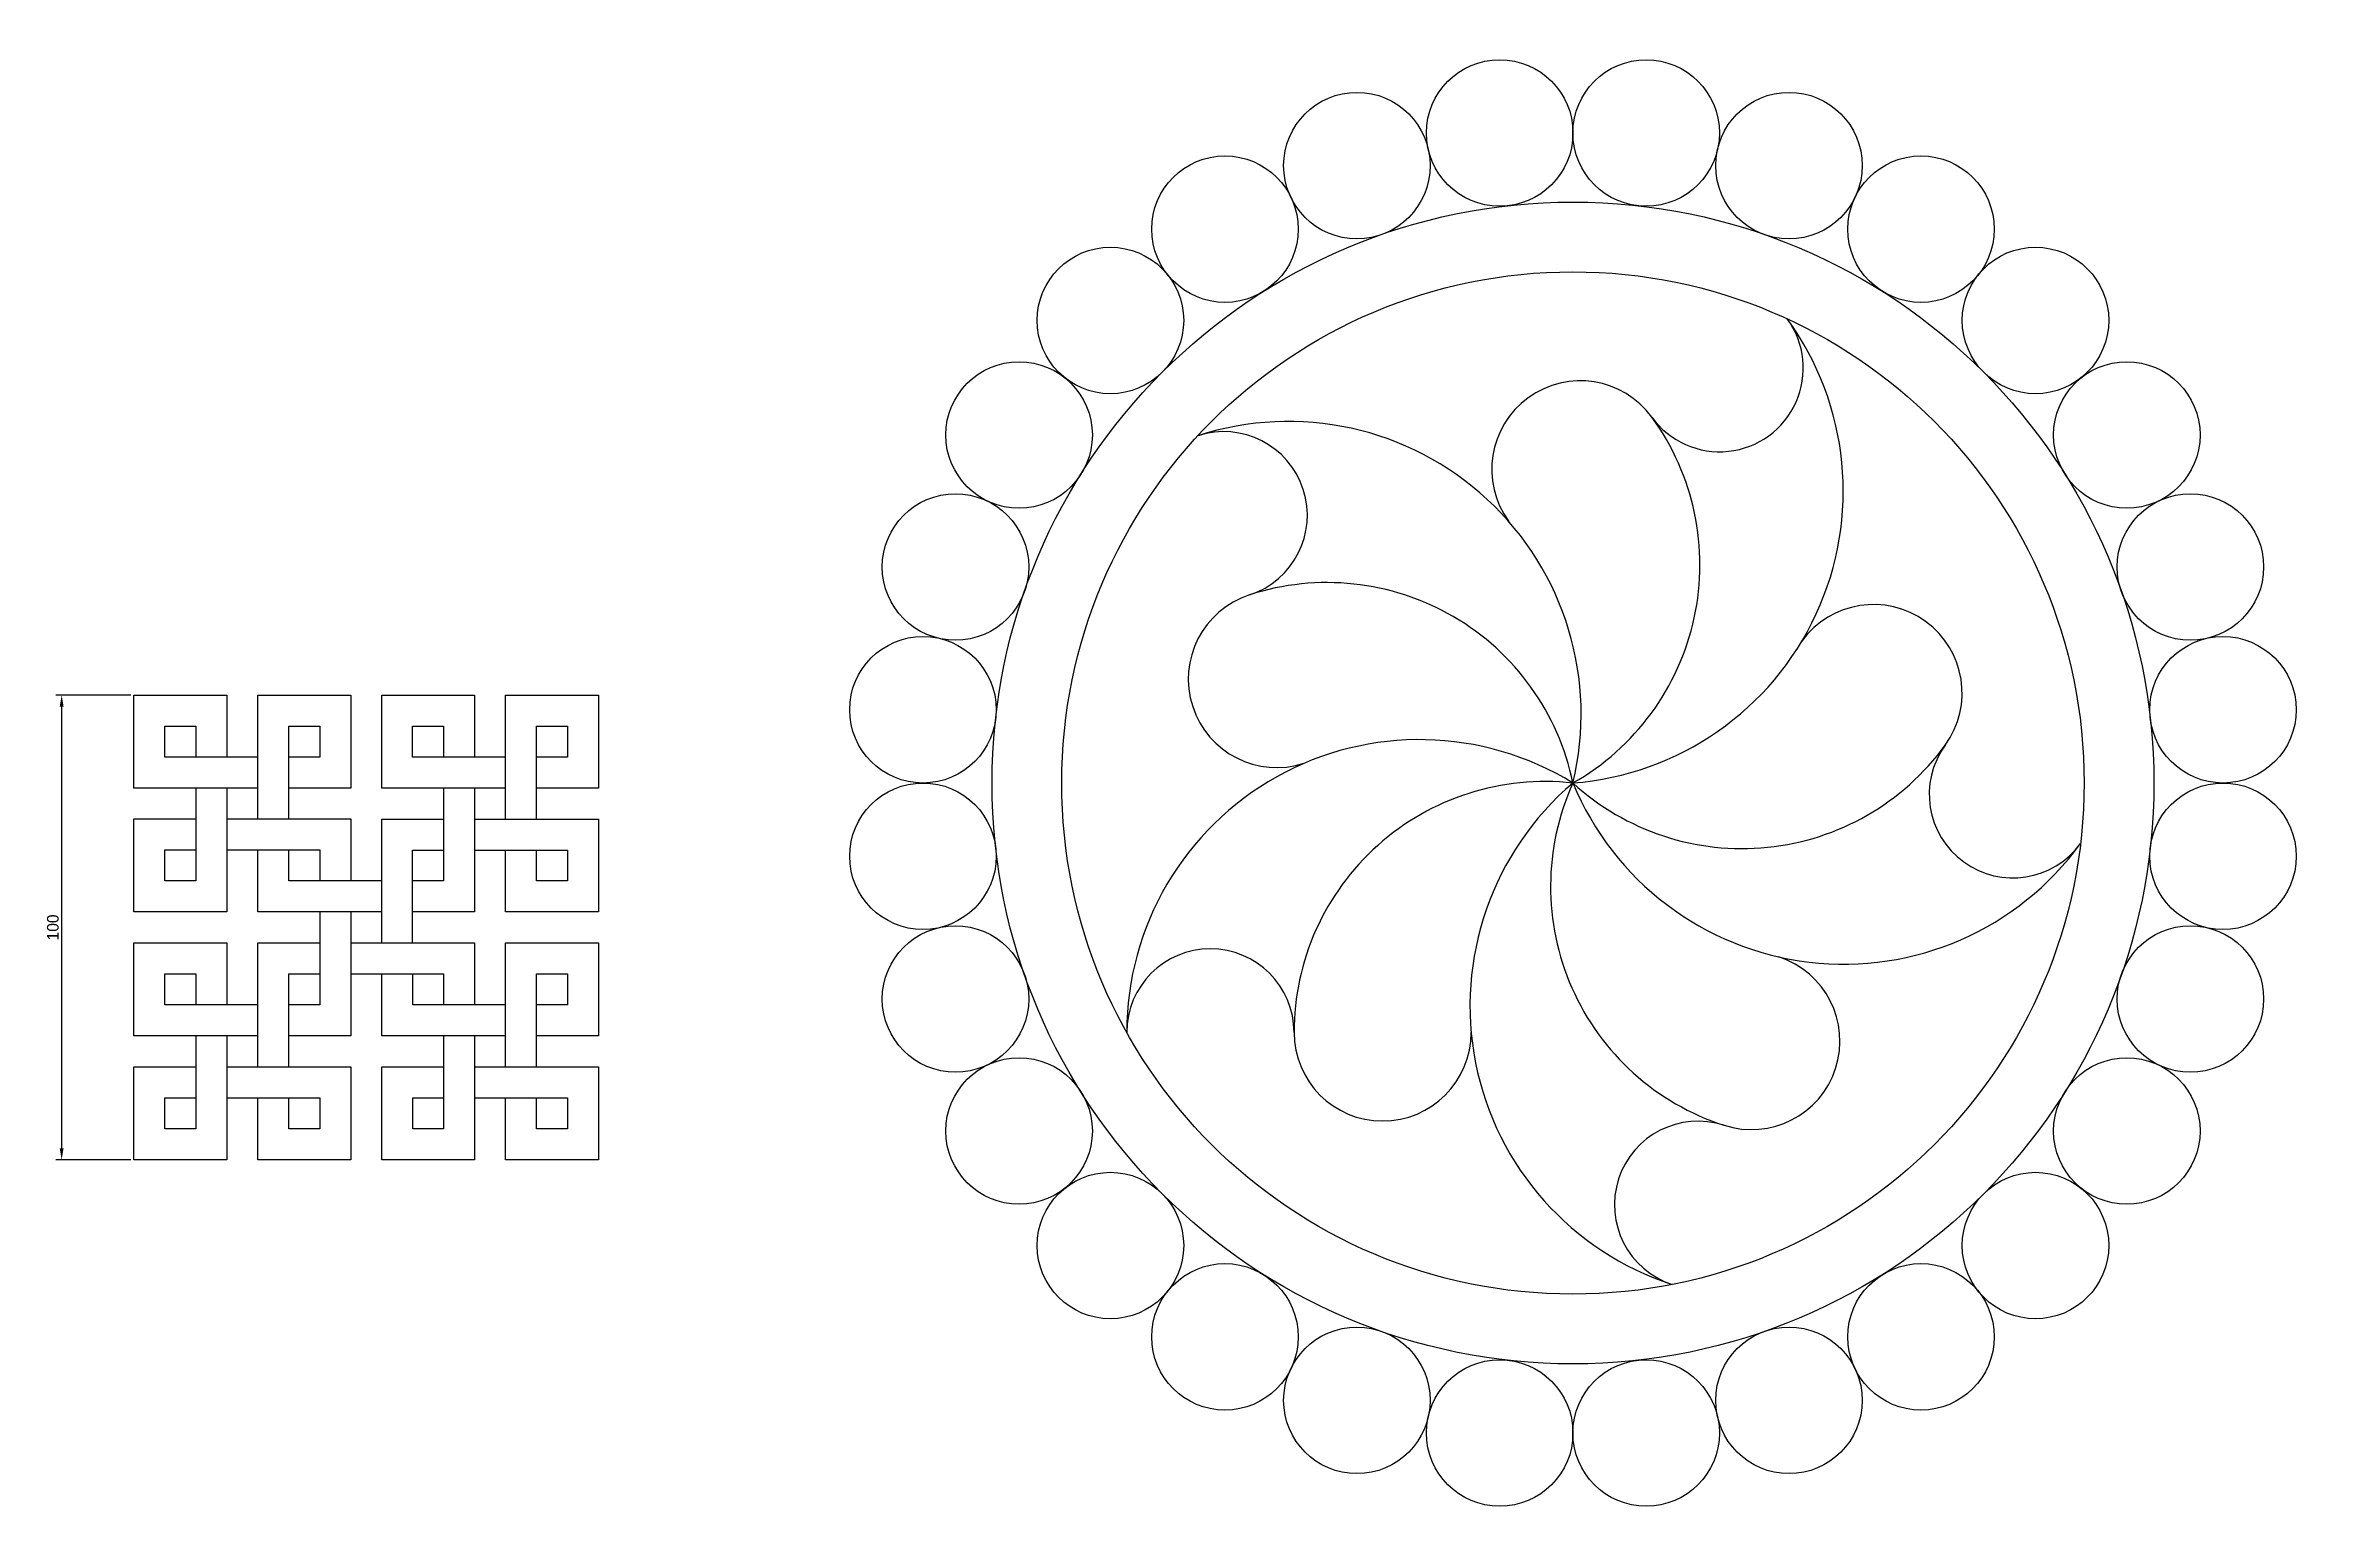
# Model space of a CAD drawing. Header units: millimetres. Extents: x 105 to 593, y 1074 to 1391.
import ezdxf

# ---------------------------------------------------------------- set-up
doc = ezdxf.new("R2010")
doc.units = ezdxf.units.MM
doc.header["$PDMODE"] = 3
doc.dimstyles.new('ISO-25', dxfattribs={"dimtxt": 2.5, "dimasz": 2.5, "dimexe": 1.25, "dimexo": 0.625, "dimtad": 1, "dimtoh": 1, "dimdsep": 46, "dimtxsty": 'Standard', "dimcen": 2.5, "dimadec": 0, "dimazin": 0, "dimtfac": 1, "dimtofl": 0, "dimtmove": 0, "dimatfit": 3, "dimfxl": 1, "dimarcsym": 0})

# ---------------------------------------------------------------- blocks, each defined once
blk = doc.blocks.new('*U4')
for p, q in [((16.67, 26.67), (16.67, 6.67)), ((23.33, 26.67), (23.33, 0)), ((-23.33, 0), (-23.33, 20)), ((-23.33, 20), (-3.33, 20)), ((-3.33, 20), (-3.33, 6.67)), ((3.33, -6.67), (3.33, 20)), ((3.33, 20), (16.67, 20)), ((-16.67, 6.67), (-16.67, 13.33)), ((-16.67, 13.33), (-10, 13.33)), ((-10, 13.33), (-10, 6.67)), ((10, -6.67), (10, 13.33)), ((10, 13.33), (16.67, 13.33)), ((3.33, 6.67), (-16.67, 6.67)), ((16.67, 6.67), (10, 6.67)), ((3.33, 0), (-23.33, 0)), ((-10, 0), (-10, -20)), ((-3.33, 0), (-3.33, -26.67)), ((23.33, 0), (10, 0)), ((-23.33, -26.67), (-23.33, -6.67)), ((-23.33, -6.67), (-10, -6.67)), ((-3.33, -6.67), (23.33, -6.67)), ((23.33, -6.67), (23.33, -26.67)), ((-16.67, -20), (-16.67, -13.33)), ((-16.67, -13.33), (-10, -13.33)), ((-3.33, -13.33), (16.67, -13.33)), ((3.33, -26.67), (3.33, -13.33)), ((10, -20), (10, -13.33)), ((16.67, -13.33), (16.67, -20)), ((-10, -20), (-16.67, -20)), ((16.67, -20), (10, -20)), ((-3.33, -26.67), (-23.33, -26.67)), ((23.33, -26.67), (3.33, -26.67))]:
    blk.add_line(p, q)
blk = doc.blocks.new('*U5')
at = {"color": 0, "linetype": 'ByBlock', "lineweight": -2, "transparency": 16777216}
for p, rotation in [((109.61, 844.41), 270), ((159.61, 841.07), 180), ((156.28, 791.07), 90.00000000000001)]:
    blk.add_blockref('*U4', p, dxfattribs=dict(at, rotation=rotation))
blk.add_blockref('*U4', (106.28, 794.41), dxfattribs=at)
blk = doc.blocks.new('*D6')
at = {"color": 0, "lineweight": -2, "transparency": 16777216}
for p, q in [((123.79, 1251.61), (107.65, 1251.61)), ((108.9, 1249.11), (108.9, 1154.11)), ((123.79, 1151.61), (107.65, 1151.61))]:
    blk.add_line(p, q, dxfattribs=at)
at = {"color": 0, "transparency": 16777216}
for points in [[(108.48, 1249.11), (109.32, 1249.11), (108.9, 1251.61)], [(108.48, 1154.11), (109.32, 1154.11), (108.9, 1151.61)]]:
    blk.add_solid(points, dxfattribs=at)
at = {"layer": 'Defpoints', "color": 0, "transparency": 16777216}
for p in [(124.42, 1251.61), (108.9, 1151.61), (124.42, 1151.61)]:
    blk.add_point(p, dxfattribs=at)
at = {"color": 0, "transparency": 16777216, "insert": (107.02, 1201.61), "char_height": 2.5, "attachment_point": 5, "rotation": 90}
blk.add_mtext('100', dxfattribs=at)
blk = doc.blocks.new('*U7')
for centre, radius, start in [((15, -31.5), 63, 58.4119), ((42, -31.5), 54, 83.6206), ((-30, -31.5), 18, 0)]:
    blk.add_arc(centre, radius, start, 180)
blk = doc.blocks.new('*U8')
at = {"color": 0, "linetype": 'ByBlock', "lineweight": -2, "transparency": 16777216}
for p, rotation in [((459.86, 1278.84), 216), ((398.14, 1271.49), 288), ((485.92, 1222.41), 144), ((440.3, 1180.19), 72)]:
    blk.add_blockref('*U7', p, dxfattribs=dict(at, rotation=rotation))
blk.add_blockref('*U7', (386.05, 1210.52), dxfattribs=at)
blk = doc.blocks.new('*U9')
blk.add_arc((0, 9.52), 19.05, 180, 0)
blk = doc.blocks.new('*U10')
at = {"color": 0, "linetype": 'ByBlock', "lineweight": -2, "transparency": 16777216}
for p, rotation in [((430.04, 1307.88), 216), ((504.33, 1259.74), 144), ((361.3, 1252.11), 288), ((481.5, 1174.22), 72)]:
    blk.add_blockref('*U9', p, dxfattribs=dict(at, rotation=rotation))
blk.add_blockref('*U9', (393.1, 1169.5), dxfattribs=at)
blk = doc.blocks.new('*U11')
blk.add_circle((0, 0), 15.76)
blk = doc.blocks.new('*U12')
at = {"color": 0, "linetype": 'ByBlock', "lineweight": -2, "transparency": 16777216}
for p, rotation in [((449.81, 1372.55), 77.14285714285712), ((387.57, 1365.53), 102.8571428571429), ((418.3, 1372.55), 89.99999999999999), ((480.54, 1365.53), 64.2857142857143), ((359.18, 1351.86), 115.7142857142858), ((508.93, 1351.86), 51.42857142857148), ((334.54, 1332.21), 128.5714285714286), ((533.57, 1332.21), 38.57142857142863), ((314.89, 1307.57), 141.4285714285714), ((553.22, 1307.57), 25.71428571428573), ((301.21, 1279.17), 154.2857142857142), ((566.9, 1279.17), 12.85714285714283), ((294.2, 1248.45), 167.1428571428571), ((573.91, 1216.93), 347.142857142857), ((294.2, 1216.93), 180), ((301.21, 1186.21), 192.8571428571428), ((566.9, 1186.21), 334.2857142857142), ((553.22, 1157.81), 321.4285714285713), ((314.89, 1157.81), 205.7142857142857), ((334.54, 1133.17), 218.5714285714285), ((533.57, 1133.17), 308.5714285714285), ((359.18, 1113.52), 231.4285714285714), ((508.93, 1113.52), 295.7142857142856), ((387.57, 1099.85), 244.2857142857142), ((480.54, 1099.85), 282.8571428571428), ((418.3, 1092.84), 257.1428571428571), ((449.81, 1092.84), 269.9999999999999)]:
    blk.add_blockref('*U11', p, dxfattribs=dict(at, rotation=rotation))
blk.add_blockref('*U11', (573.91, 1248.45), dxfattribs=at)

msp = doc.modelspace()

# ---------------------------------------------------------------- linework, layer by layer
for radius in [124.982, 109.982]:
    msp.add_circle((434.054, 1232.691), radius)

# ---------------------------------------------------------------- block references
for name, p in [('*U12', (0, 0)), ('*U8', (0, 0)), ('*U10', (0, 0)), ('*U5', (41.472, 383.87))]:
    msp.add_blockref(name, p)

# ---------------------------------------------------------------- dimensions: what is measured, and where the dimension line sits
dim = msp.add_linear_dim(base=(108.899, 1151.611), p1=(124.415, 1251.611), p2=(124.415, 1151.611), angle=90, dimstyle='ISO-25')
dim.commit()
dim.dimension.update_dxf_attribs({"geometry": '*D6', "text_midpoint": (107.024, 1201.611)})

doc.saveas('drawing.dxf')
